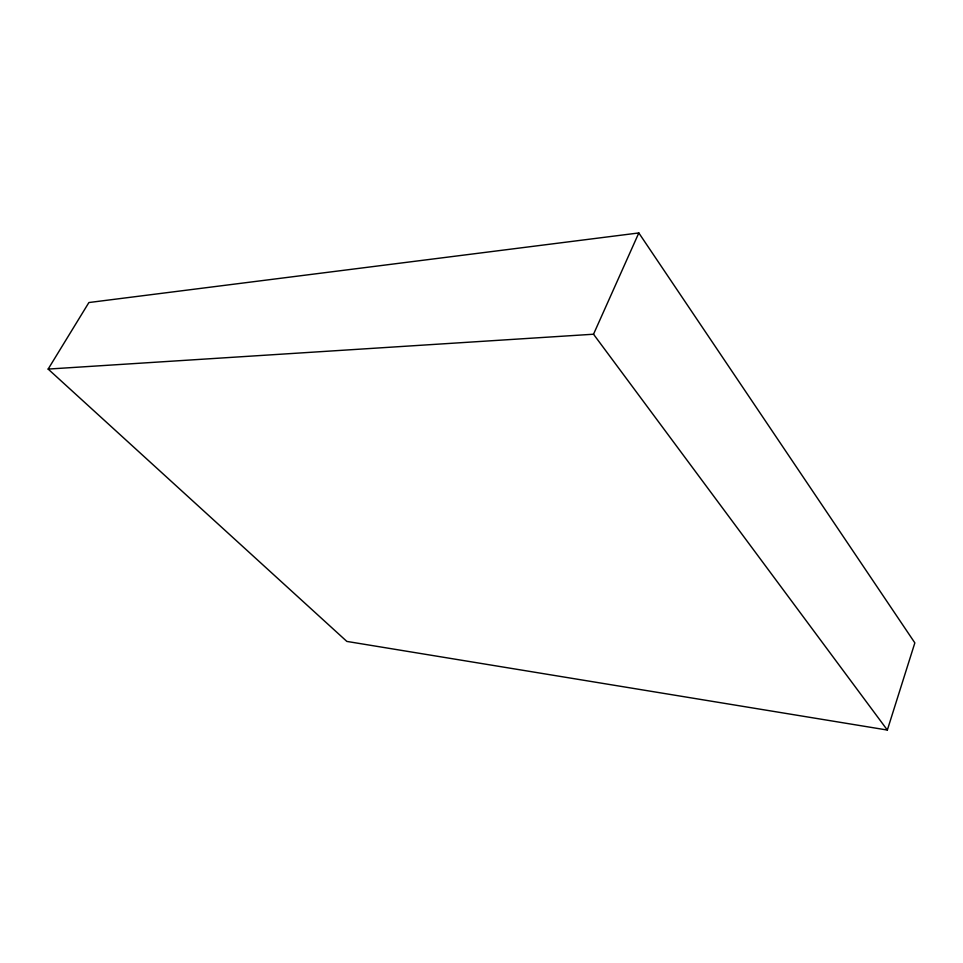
<?xml version="1.0" encoding="UTF-8"?>
<svg xmlns="http://www.w3.org/2000/svg" width="963" height="963" viewBox="0 0 963 963"><rect width="100%" height="100%" fill="white"/><g stroke="black" fill="none" stroke-linecap="round" stroke-linejoin="round"><path stroke-width="1.44" d="M887.344 730.05L914.85 642.875L638.818 232.95L88.897 302.538L48.15 369.082L346.849 641.418L887.344 730.05L593.521 334.221L48.15 369.082M593.521 334.221L638.818 232.95"/></g></svg>
